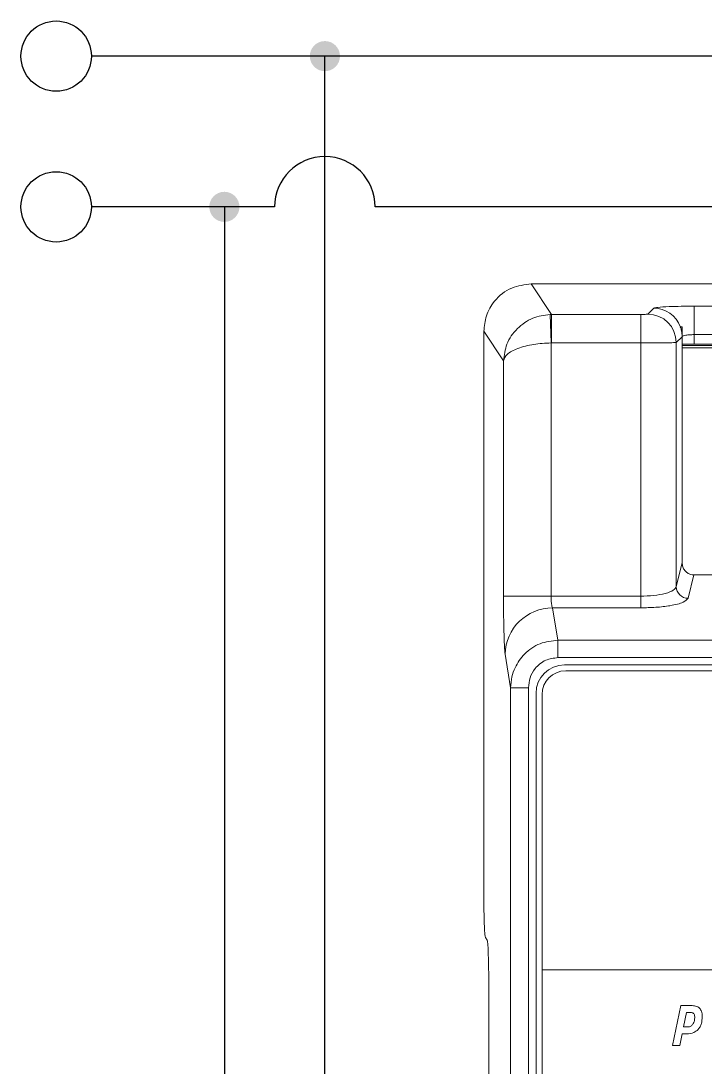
# Model space of a CAD drawing. Header units: millimetres. Extents: x 32696 to 36207, y 16706 to 17911.
# Drawn here: x 34688.6 to 34756.7, y 17541.5 to 17645.6 of the extents above; entities that cross this region are included whole.
import ezdxf

# ---------------------------------------------------------------- set-up
doc = ezdxf.new("R2010")
doc.units = ezdxf.units.MM
doc.header["$LTSCALE"] = 0.1
doc.layers.get('0').update_dxf_attribs({"lineweight": 20})
doc.layers.add('ALIMENTAÇÃO', color=1, linetype='Continuous', lineweight=25)
doc.layers.add('GND', color=7, linetype='Continuous', lineweight=25)

# ---------------------------------------------------------------- blocks, each defined once
blk = doc.blocks.new('CLP-XP352')
at = {"lineweight": 9}
for p, q in [((35017.999, 17423.726), (35017.141, 17425.014)), ((35228.046, 17425.014), (35017.141, 17425.014)), ((35022.048, 17423.741), (35022.297, 17423.99)), ((35023.994, 17424.074), (35079.723, 17424.074)), ((35023.994, 17424.074), (35023.994, 17422.876)), ((35017.973, 17422.528), (35017.933, 17423.725)), ((35017.999, 17423.726), (35017.999, 17422.528)), ((35017.999, 17423.726), (35021.748, 17423.726)), ((35021.748, 17422.528), (35021.748, 17423.726)), ((35023.494, 17423.211), (35023.418, 17423.211)), ((35023.494, 17423.211), (35023.494, 17422.79)), ((35015.144, 17423.015), (35015.144, 17399.476)), ((35015.974, 17421.769), (35015.144, 17423.015)), ((35023.494, 17422.79), (35023.246, 17422.543)), ((35023.495, 17422.792), (35023.494, 17422.79)), ((35023.495, 17422.471), (35023.495, 17422.792)), ((35023.994, 17422.876), (35023.994, 17422.471)), ((35024.794, 17422.876), (35023.994, 17422.876)), ((35017.973, 17422.528), (35017.999, 17422.528)), ((35017.973, 17411.856), (35017.973, 17422.528)), ((35017.999, 17422.528), (35021.748, 17422.528)), ((35021.748, 17422.528), (35021.748, 17411.856)), ((35023.246, 17422.543), (35023.246, 17412.259)), ((35023.494, 17413.262), (35023.494, 17422.471)), ((35023.495, 17422.471), (35023.494, 17422.471)), ((35024.794, 17422.414), (35023.494, 17422.414)), ((35023.494, 17422.324), (35024.794, 17422.324)), ((35023.994, 17422.471), (35023.495, 17422.471)), ((35024.794, 17422.471), (35023.994, 17422.471)), ((35015.974, 17411.856), (35015.974, 17421.769)), ((35023.246, 17412.259), (35023.494, 17413.262)), ((35023.989, 17412.757), (35023.746, 17411.77)), ((35079.728, 17412.757), (35023.989, 17412.757)), ((35015.974, 17411.856), (35017.973, 17411.856)), ((35017.973, 17411.856), (35021.748, 17411.856)), ((35021.748, 17411.856), (35021.748, 17411.367)), ((35018.042, 17411.367), (35018.266, 17410.005)), ((35021.748, 17411.367), (35018.042, 17411.367)), ((35018.266, 17409.271), (35018.266, 17410.005)), ((35018.266, 17410.005), (35226.922, 17410.005)), ((35016.274, 17408.003), (35016.043, 17409.411)), ((35018.266, 17409.271), (35226.922, 17409.271)), ((35018.544, 17408.964), (35226.644, 17408.964)), ((35036.184, 17408.714), (35018.594, 17408.714)), ((35017.024, 17408.003), (35016.274, 17408.003)), ((35016.274, 17349.525), (35016.274, 17408.003)), ((35017.024, 17408.003), (35017.024, 17349.525)), ((35017.344, 17349.764), (35017.344, 17407.764)), ((35017.594, 17407.714), (35017.594, 17396.114)), ((35015.21, 17397.479), (35015.287, 17397.363)), ((35017.594, 17396.114), (35017.594, 17361.414)), ((35035.184, 17396.114), (35017.594, 17396.114)), ((35015.353, 17395.366), (35015.353, 17362.355)), ((35023.438, 17394.613), (35023.09, 17392.934)), ((35023.872, 17394.613), (35023.438, 17394.613)), ((35023.682, 17394.317), (35023.558, 17393.714)), ((35023.85, 17394.317), (35023.682, 17394.317)), ((35023.558, 17393.714), (35023.724, 17393.714)), ((35023.396, 17392.934), (35023.496, 17393.418)), ((35023.496, 17393.418), (35023.684, 17393.418)), ((35023.09, 17392.934), (35023.396, 17392.934))]:
    blk.add_line(p, q, dxfattribs=at)
for centre, radius, start, end in [((35022.293, 17422.788), 1.202, 20.6236, 89.8131), ((35022.044, 17422.539), 1.202, 0.1836, 89.8164), ((35022.297, 17422.788), 1.199, 0.157, 2.7456), ((35023.747, 17412.271), 0.501, 181.3267, 269.8606), ((35018.037, 17409.373), 1.995, 89.8766, 178.8925), ((35018.544, 17407.764), 1.2, 90, 180), ((35018.594, 17407.714), 1, 90, 180)]:
    blk.add_arc(centre, radius, start, end, dxfattribs=at)
for points, knots in [([(35017.141, 17425.014), (35016.858, 17424.978), (35016.269, 17424.905), (35015.599, 17424.365), (35015.209, 17423.692), (35015.165, 17423.235), (35015.144, 17423.015)], [0, 0, 0, 0, 0.270251, 0.562278, 0.789574, 1, 1, 1, 1]), ([(35022.297, 17423.99), (35022.337, 17424.002), (35022.421, 17424.027), (35022.879, 17424.055), (35023.435, 17424.072), (35023.812, 17424.073), (35023.994, 17424.074)], [0, 0, 0, 0, 0.271964, 0.561965, 0.788132, 1, 1, 1, 1]), ([(35015.974, 17421.769), (35016.004, 17422.009), (35016.065, 17422.504), (35016.442, 17423.051), (35016.852, 17423.387), (35017.303, 17423.638), (35017.684, 17423.691), (35017.933, 17423.725)], [0, 0, 0, 0, 0.2475376, 0.5101536, 0.6401406, 0.7649845, 1, 1, 1, 1]), ([(35017.999, 17423.726), (35017.987, 17423.726), (35017.965, 17423.726), (35017.943, 17423.726), (35017.933, 17423.725)], [0, 0, 0, 0, 0.56, 1, 1, 1, 1]), ([(35022.048, 17423.741), (35022.041, 17423.739), (35022.026, 17423.735), (35021.945, 17423.73), (35021.849, 17423.727), (35021.782, 17423.727), (35021.748, 17423.726)], [0, 0, 0, 0, 0.279817, 0.559501, 0.779779, 1, 1, 1, 1]), ([(35023.494, 17422.79), (35023.49, 17422.871), (35023.482, 17423.015), (35023.437, 17423.151), (35023.418, 17423.211)], [0, 0, 0, 0, 0.560112, 1, 1, 1, 1]), ([(35023.494, 17422.846), (35023.494, 17422.836), (35023.494, 17422.819), (35023.494, 17422.798), (35023.494, 17422.79)], [0, 0, 0, 0, 0.598684, 1, 1, 1, 1]), ([(35023.495, 17422.792), (35023.5, 17422.798), (35023.508, 17422.811), (35023.557, 17422.832), (35023.65, 17422.854), (35023.806, 17422.872), (35023.933, 17422.875), (35023.994, 17422.876)], [0, 0, 0, 0, 0.152473, 0.287289, 0.503224, 0.758364, 1, 1, 1, 1]), ([(35017.973, 17422.528), (35017.725, 17422.514), (35017.346, 17422.494), (35016.889, 17422.398), (35016.469, 17422.267), (35016.08, 17422.054), (35016.009, 17421.862), (35015.974, 17421.769)], [0, 0, 0, 0, 0.232694, 0.35752, 0.489879, 0.752478, 1, 1, 1, 1]), ([(35023.246, 17422.543), (35023.233, 17422.542), (35023.206, 17422.539), (35023.075, 17422.536), (35022.897, 17422.534), (35022.622, 17422.531), (35022.234, 17422.529), (35021.903, 17422.528), (35021.748, 17422.528)], [0, 0, 0, 0, 0.152475, 0.297165, 0.434063, 0.563165, 0.797037, 1, 1, 1, 1]), ([(35023.989, 17412.757), (35023.943, 17412.76), (35023.848, 17412.768), (35023.713, 17412.833), (35023.594, 17412.942), (35023.51, 17413.091), (35023.499, 17413.207), (35023.494, 17413.262)], [0, 0, 0, 0, 0.175536, 0.364414, 0.560086, 0.787708, 1, 1, 1, 1]), ([(35021.748, 17411.856), (35021.934, 17411.862), (35022.316, 17411.875), (35022.81, 17411.967), (35023.158, 17412.102), (35023.218, 17412.208), (35023.246, 17412.259)], [0, 0, 0, 0, 0.23947, 0.4938248, 0.7549267, 1, 1, 1, 1]), ([(35016.043, 17409.411), (35016.033, 17409.509), (35016.011, 17409.709), (35015.989, 17410.369), (35015.976, 17411.117), (35015.975, 17411.614), (35015.974, 17411.856)], [0, 0, 0, 0, 0.2734988, 0.5614815, 0.7864488, 1, 1, 1, 1]), ([(35018.042, 17411.367), (35018.032, 17411.387), (35018.013, 17411.422), (35017.99, 17411.541), (35017.976, 17411.687), (35017.974, 17411.801), (35017.973, 17411.856)], [0, 0, 0, 0, 0.274822, 0.502154, 0.756467, 1, 1, 1, 1]), ([(35023.746, 17411.77), (35023.698, 17411.712), (35023.601, 17411.593), (35023.063, 17411.459), (35022.408, 17411.381), (35021.963, 17411.372), (35021.748, 17411.367)], [0, 0, 0, 0, 0.2745042, 0.5652106, 0.7901521, 1, 1, 1, 1]), ([(35016.274, 17408.003), (35016.285, 17408.154), (35016.304, 17408.444), (35016.48, 17408.941), (35016.846, 17409.468), (35017.488, 17409.915), (35018.009, 17409.975), (35018.266, 17410.005)], [0, 0, 0, 0, 0.145865, 0.278314, 0.502134, 0.755064, 1, 1, 1, 1]), ([(35018.266, 17409.271), (35018.089, 17409.249), (35017.721, 17409.202), (35017.305, 17408.858), (35017.065, 17408.433), (35017.037, 17408.143), (35017.024, 17408.003)], [0, 0, 0, 0, 0.268866, 0.558307, 0.786082, 1, 1, 1, 1]), ([(35015.144, 17399.476), (35015.145, 17399.201), (35015.147, 17398.631), (35015.165, 17397.974), (35015.187, 17397.574), (35015.203, 17397.51), (35015.21, 17397.479)], [0, 0, 0, 0, 0.2708423, 0.5621649, 0.7890225, 1, 1, 1, 1]), ([(35015.287, 17397.363), (35015.297, 17397.316), (35015.316, 17397.217), (35015.338, 17396.677), (35015.351, 17396.022), (35015.353, 17395.579), (35015.353, 17395.366)], [0, 0, 0, 0, 0.270989, 0.562356, 0.789142, 1, 1, 1, 1]), ([(35024.228, 17394.501), (35024.205, 17394.52), (35024.156, 17394.562), (35024.034, 17394.605), (35023.936, 17394.61), (35023.872, 17394.613)], [0, 0, 0, 0, 0.236016, 0.498861, 1, 1, 1, 1]), ([(35024.338, 17394.139), (35024.335, 17394.221), (35024.332, 17394.354), (35024.257, 17394.46), (35024.228, 17394.501)], [0, 0, 0, 0, 0.620061, 1, 1, 1, 1]), ([(35023.983, 17394.272), (35023.975, 17394.28), (35023.957, 17394.296), (35023.911, 17394.314), (35023.874, 17394.316), (35023.85, 17394.317)], [0, 0, 0, 0, 0.236633, 0.498669, 1, 1, 1, 1]), ([(35023.943, 17393.824), (35023.969, 17393.874), (35024.019, 17393.971), (35024.022, 17394.08), (35024.023, 17394.134)], [0, 0, 0, 0, 0.508024, 1, 1, 1, 1]), ([(35024.023, 17394.134), (35024.022, 17394.165), (35024.021, 17394.215), (35023.993, 17394.257), (35023.983, 17394.272)], [0, 0, 0, 0, 0.6184858, 1, 1, 1, 1]), ([(35024.164, 17393.602), (35024.194, 17393.64), (35024.256, 17393.717), (35024.325, 17393.9), (35024.333, 17394.045), (35024.338, 17394.139)], [0, 0, 0, 0, 0.248328, 0.514494, 1, 1, 1, 1]), ([(35023.684, 17393.418), (35023.789, 17393.426), (35023.97, 17393.439), (35024.107, 17393.554), (35024.164, 17393.602)], [0, 0, 0, 0, 0.583616, 1, 1, 1, 1]), ([(35023.724, 17393.714), (35023.748, 17393.716), (35023.796, 17393.719), (35023.877, 17393.751), (35023.918, 17393.796), (35023.943, 17393.824)], [0, 0, 0, 0, 0.29097, 0.562709, 1, 1, 1, 1])]:
    blk.add_open_spline(points, degree=3, knots=knots, dxfattribs=at)

msp = doc.modelspace()

# ---------------------------------------------------------------- hatches: boundary and pattern name
at = {"layer": 'ALIMENTAÇÃO'}
h = msp.add_hatch(color=256, dxfattribs=at)
h.dxf.hatch_style = 1
h.paths.add_polyline_path([(34717.35, 17642.08, 1), (34720.35, 17642.08, 1)])
at = {"layer": 'GND'}
h = msp.add_hatch(color=256, dxfattribs=at)
h.dxf.hatch_style = 1
h.paths.add_polyline_path([(34707.35, 17627.08, 1), (34710.35, 17627.08, 1)])

# ---------------------------------------------------------------- linework, layer by layer
at = {"layer": 'ALIMENTAÇÃO'}
for p, q in [((34798.41, 17642.08), (34695.62, 17642.08)), ((34718.85, 16725.98), (34718.85, 17642.08))]:
    msp.add_line(p, q, dxfattribs=at)
msp.add_circle((34692.12, 17642.08), 3.5, dxfattribs=at)
at = {"layer": 'GND'}
for p, q in [((34713.85, 17627.08), (34695.62, 17627.08)), ((34708.85, 17627.08), (34708.85, 16725.98)), ((35020.02, 17627.04), (34723.85, 17627.08))]:
    msp.add_line(p, q, dxfattribs=at)
msp.add_circle((34692.12, 17627.08), 3.5, dxfattribs=at)
msp.add_arc((34718.85, 17627.08), 5, 0, 180, dxfattribs=at)

# ---------------------------------------------------------------- block references
at = {"xscale": 2.3625, "yscale": 2.3625, "zscale": 2.3625}
msp.add_blockref('CLP-XP352', (-47988.62, -23547.18), dxfattribs=at)

doc.saveas('drawing.dxf')
